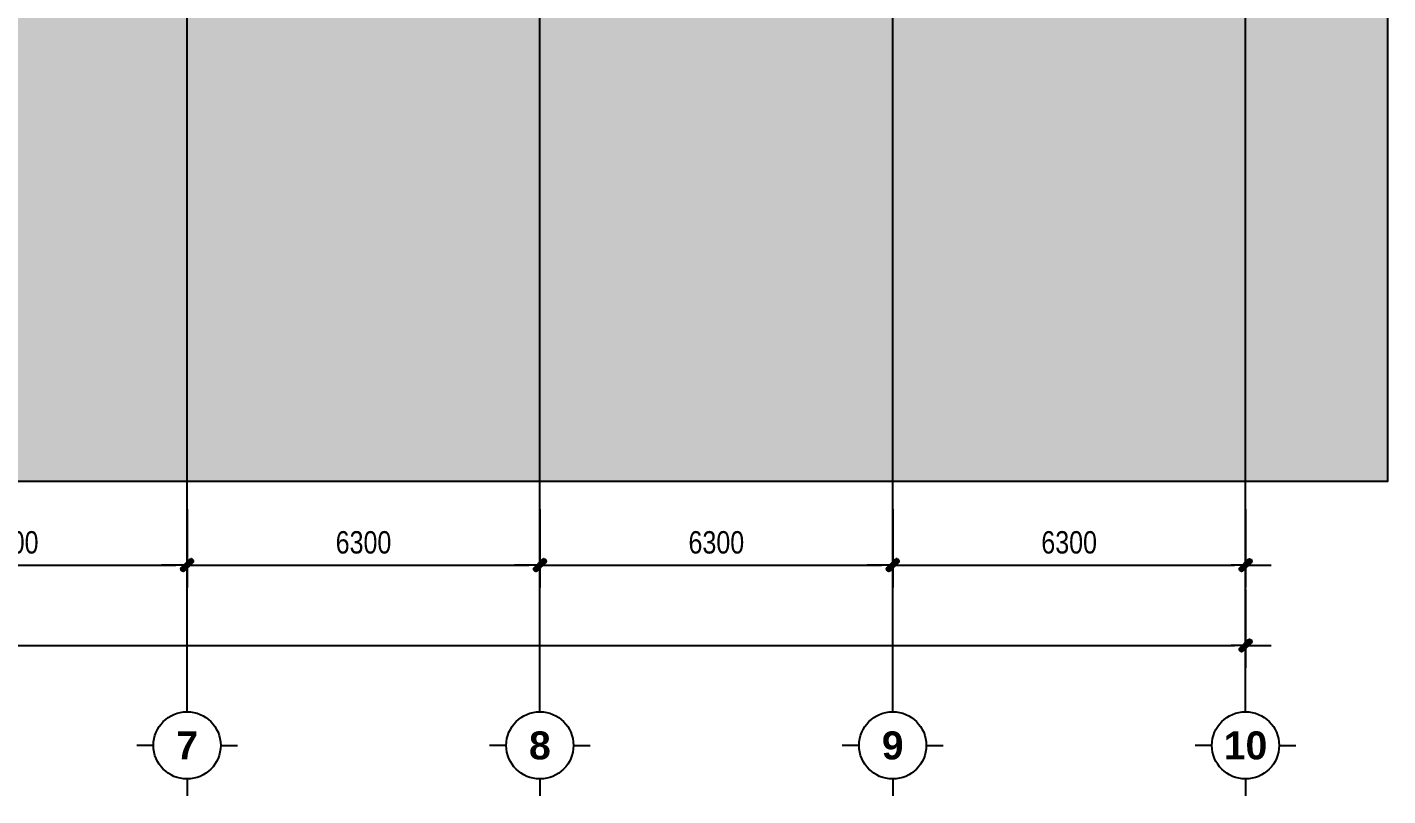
# Model space of a CAD drawing. Header units: millimetres. Extents: x -1030105 to 906887, y -616134 to 1220667.
# Drawn here: x -66644 to -42350, y 490256 to 503985 of the extents above; entities that cross this region are included whole.
import ezdxf
from ezdxf.enums import TextEntityAlignment as Align

# ---------------------------------------------------------------- set-up
doc = ezdxf.new("R2010")
doc.units = ezdxf.units.MM
doc.header["$MEASUREMENT"] = 0
doc.linetypes.add('CENTER', pattern=[2, 1.25, -0.25, 0.25, -0.25])
doc.layers.get('Defpoints').update_dxf_attribs({"color": 1})
doc.layers.add('KTCQ CẢNH QUAN', color=192, linetype='Continuous')
doc.styles.add('Arial_Bold', font='arialbd.ttf')
doc.styles.add('Dim', font='arial.ttf', dxfattribs={"width": 0.8})
doc.dimstyles.new('DIM1-200', dxfattribs={"dimscale": 200, "dimtxt": 2, "dimasz": 1, "dimexe": 2, "dimexo": 2, "dimgap": 1, "dimtad": 1, "dimdec": 0, "dimzin": 0, "dimdsep": 46, "dimtxsty": 'Dim', "dimblk1": 'TICK', "dimblk2": 'TICK', "dimsah": 1, "dimcen": 0.5, "dimclrd": 256, "dimclre": 256, "dimclrt": 3, "dimadec": 0, "dimazin": 0, "dimtfac": 1, "dimtdec": 0, "dimtix": 1, "dimtmove": 2, "dimatfit": 3, "dimldrblk": 'TICK', "dimfxl": 5, "dimfxlon": 1, "dimtolj": 1, "dimtzin": 0, "dimarcsym": 1})

# ---------------------------------------------------------------- blocks, each defined once
blk = doc.blocks.new('*X1434')
at = {"color": 0}
for p, q in [((0.5, 0), (1.06, 0)), ((0.5, -0.23), (0.5, 0)), ((0.56, -0.29), (0.56, 0.07)), ((0.56, 0.06), (1.12, 0.06)), ((0.62, -0.31), (0.62, 0.13)), ((0.62, 0.12), (1.13, 0.12)), ((0.68, 0.19), (1.06, 0.19)), ((0.69, -0.31), (0.69, 0.19)), ((0.74, 0.25), (1, 0.25)), ((0.75, -0.29), (0.75, 0.26)), ((0.81, -0.25), (0.81, 0.32)), ((0.81, 0.31), (0.94, 0.31)), ((0.87, 0.38), (0.88, 0.38)), ((0.88, 0.38), (1.43, 0.38)), ((0.88, -0.18), (0.88, 0.38)), ((0.88, 0.38), (0.88, 0.38)), ((0.93, 0.44), (1.5, 0.44)), ((0.94, 0.31), (0.94, 0.44)), ((0.94, 0.31), (1.37, 0.31)), ((0.94, -0.12), (0.94, 0.31)), ((0.99, 0.5), (1.54, 0.5)), ((1, 0.25), (1, 0.51)), ((1, 0.25), (1.31, 0.25)), ((1, -0.06), (1, 0.25)), ((1.06, 0.19), (1.06, 0.57)), ((1.06, 0.56), (1.56, 0.56)), ((1.06, 0.19), (1.25, 0.19)), ((1.06, 0), (1.06, 0.19)), ((1.12, 0.13), (1.12, 0.63)), ((1.12, 0.62), (1.56, 0.62)), ((1.12, 0.07), (1.12, 0.13)), ((1.13, 0.12), (1.18, 0.12)), ((1.18, 0.69), (1.54, 0.69)), ((1.19, 0.13), (1.19, 0.69)), ((1.25, 0.75), (1.48, 0.75)), ((1.25, 0.19), (1.25, 0.75)), ((1.31, 0.25), (1.31, 0.78)), ((1.38, 0.32), (1.38, 0.79)), ((1.44, 0.38), (1.44, 0.78)), ((1.5, 0.44), (1.5, 0.74)), ((1.56, 0.55), (1.56, 0.62)), ((0.46, -0.12), (0.93, -0.12)), ((0.47, -0.06), (1, -0.06)), ((0.48, -0.19), (0.87, -0.19)), ((0.51, -0.25), (0.81, -0.25)), ((0.63, -0.31), (0.69, -0.31))]:
    blk.add_line(p, q, dxfattribs=at)
blk = doc.blocks.new('TICK')
for p, q in [((-0.28, 0), (-1.28, 0)), ((0.28, 0), (2.28, 0))]:
    blk.add_line(p, q)
at = {"color": 5}
blk.add_lwpolyline([(-0.21, -0.49, -1), (-0.49, -0.21), (0.21, 0.49, -1), (0.49, 0.21)], format="xyb", close=True, dxfattribs=at)
blk.add_blockref('*X1434', (-1.01, -0.24), dxfattribs=at)
blk = doc.blocks.new('*D1471')
at = {"lineweight": -2, "transparency": 16777216}
for p, q in [((31500, -11218), (31500, -9818)), ((37800, -11218), (37800, -9818)), ((31700, -10218), (37600, -10218))]:
    blk.add_line(p, q, dxfattribs=at)
at = {"layer": 'Defpoints', "color": 0, "transparency": 16777216}
for p in [(37800, -10218), (31500, -12538), (37800, -12538)]:
    blk.add_point(p, dxfattribs=at)
at = {"lineweight": -2, "transparency": 16777216, "xscale": 200, "yscale": 200, "zscale": 200, "rotation": 180}
blk.add_blockref('TICK', (31500, -10218), dxfattribs=at)
at = {"lineweight": -2, "transparency": 16777216, "xscale": 200, "yscale": 200, "zscale": 200}
blk.add_blockref('TICK', (37800, -10218), dxfattribs=at)
at = {"color": 3, "transparency": 16777216, "insert": (34650, -9814), "char_height": 400, "attachment_point": 5, "style": 'Dim'}
blk.add_mtext('\\A1;6300', dxfattribs=at)
blk = doc.blocks.new('*D1472')
at = {"lineweight": -2, "transparency": 16777216}
for p, q in [((37800, -9218), (37800, -10618)), ((44100, -9218), (44100, -10618)), ((38000, -10218), (43900, -10218))]:
    blk.add_line(p, q, dxfattribs=at)
at = {"layer": 'Defpoints', "color": 0, "transparency": 16777216}
for p in [(37800, -8718), (44100, -8718), (44100, -10218)]:
    blk.add_point(p, dxfattribs=at)
at = {"lineweight": -2, "transparency": 16777216, "xscale": 200, "yscale": 200, "zscale": 200, "rotation": 180}
blk.add_blockref('TICK', (37800, -10218), dxfattribs=at)
at = {"lineweight": -2, "transparency": 16777216, "xscale": 200, "yscale": 200, "zscale": 200}
blk.add_blockref('TICK', (44100, -10218), dxfattribs=at)
at = {"color": 3, "transparency": 16777216, "insert": (40950, -9814), "char_height": 400, "attachment_point": 5, "style": 'Dim'}
blk.add_mtext('\\A1;6300', dxfattribs=at)
blk = doc.blocks.new('*D1473')
at = {"lineweight": -2, "transparency": 16777216}
for p, q in [((0, -10653), (0, -12053)), ((56700, -10653), (56700, -12053)), ((200, -11653), (56500, -11653))]:
    blk.add_line(p, q, dxfattribs=at)
at = {"layer": 'Defpoints', "color": 0, "transparency": 16777216}
for p in [(0, -8718), (56700, -8718), (56700, -11653)]:
    blk.add_point(p, dxfattribs=at)
at = {"lineweight": -2, "transparency": 16777216, "xscale": 200, "yscale": 200, "zscale": 200, "rotation": 180}
blk.add_blockref('TICK', (0, -11653), dxfattribs=at)
at = {"lineweight": -2, "transparency": 16777216, "xscale": 200, "yscale": 200, "zscale": 200}
blk.add_blockref('TICK', (56700, -11653), dxfattribs=at)
at = {"color": 3, "transparency": 16777216, "insert": (28350, -11249), "char_height": 400, "attachment_point": 5, "style": 'Dim'}
blk.add_mtext('\\A1;56700', dxfattribs=at)
blk = doc.blocks.new('*D1484')
at = {"lineweight": -2, "transparency": 16777216}
for p, q in [((44100, -9218), (44100, -10618)), ((50400, -9218), (50400, -10618)), ((44300, -10218), (50200, -10218))]:
    blk.add_line(p, q, dxfattribs=at)
at = {"layer": 'Defpoints', "color": 0, "transparency": 16777216}
for p in [(44100, -8718), (50400, -8718), (50400, -10218)]:
    blk.add_point(p, dxfattribs=at)
at = {"lineweight": -2, "transparency": 16777216, "xscale": 200, "yscale": 200, "zscale": 200, "rotation": 180}
blk.add_blockref('TICK', (44100, -10218), dxfattribs=at)
at = {"lineweight": -2, "transparency": 16777216, "xscale": 200, "yscale": 200, "zscale": 200}
blk.add_blockref('TICK', (50400, -10218), dxfattribs=at)
at = {"color": 3, "transparency": 16777216, "insert": (47250, -9814), "char_height": 400, "attachment_point": 5, "style": 'Dim'}
blk.add_mtext('\\A1;6300', dxfattribs=at)
blk = doc.blocks.new('*D1485')
at = {"lineweight": -2, "transparency": 16777216}
for p, q in [((50400, -9218), (50400, -10618)), ((56700, -9218), (56700, -10618)), ((50600, -10218), (56500, -10218))]:
    blk.add_line(p, q, dxfattribs=at)
at = {"layer": 'Defpoints', "color": 0, "transparency": 16777216}
for p in [(50400, -8718), (56700, -8718), (56700, -10218)]:
    blk.add_point(p, dxfattribs=at)
at = {"lineweight": -2, "transparency": 16777216, "xscale": 200, "yscale": 200, "zscale": 200, "rotation": 180}
blk.add_blockref('TICK', (50400, -10218), dxfattribs=at)
at = {"lineweight": -2, "transparency": 16777216, "xscale": 200, "yscale": 200, "zscale": 200}
blk.add_blockref('TICK', (56700, -10218), dxfattribs=at)
at = {"color": 3, "transparency": 16777216, "insert": (53550, -9814), "char_height": 400, "attachment_point": 5, "style": 'Dim'}
blk.add_mtext('\\A1;6300', dxfattribs=at)
blk = doc.blocks.new('*U1487')
at = {"color": 8, "linetype": 'CENTER', "ltscale": 500}
blk.add_line((-6401.95, 7821.12), (-6401.95, 8224.9), dxfattribs=at)
for p, q in [((-6401.95, 7814.82), (-6401.95, 7821.12)), ((-6404.95, 7811.82), (-6406.45, 7811.82)), ((-6398.95, 7811.82), (-6397.45, 7811.82)), ((-6401.95, 7808.82), (-6401.95, 7807.32))]:
    blk.add_line(p, q)
blk.add_circle((-6401.95, 7811.82), 3)
at = {"style": 'Arial_Bold'}
blk.add_attdef('TRUC', text='', height=2.5, dxfattribs=at).set_placement((-6401.95, 7811.82), align=Align.MIDDLE_CENTER)
blk = doc.blocks.new('TRỤC')
at = {"color": 0, "xscale": 199.9999999999901, "yscale": 199.9999999999901, "zscale": 199.9999999999901}
for p, values in [((1318189.6, -1575802.3), {'TRUC': '7'}), ((1324489.6, -1575802.3), {'TRUC': '8'}), ((1330789.6, -1575802.3), {'TRUC': '9'}), ((1337089.6, -1575802.3), {'TRUC': '10'})]:
    blk.add_blockref('*U1487', p, dxfattribs=at).add_auto_attribs(values)
at = {"color": 0}
for base, p1, p2, picture, middle in [((56700, -11653.3), (0, -8718.3), (56700, -8718.3), '*D1473', (28350, -11249.1)), ((44100, -10218.3), (37800, -8718.3), (44100, -8718.3), '*D1472', (40950, -9813.9)), ((50400, -10218.3), (44100, -8718.3), (50400, -8718.3), '*D1484', (47250, -9813.9)), ((56700, -10218.3), (50400, -8718.3), (56700, -8718.3), '*D1485', (53550, -9813.9)), ((37800, -10218.3), (31500, -12538.4), (37800, -12538.4), '*D1471', (34650, -9813.9))]:
    dim = blk.add_linear_dim(base=base, p1=p1, p2=p2, dimstyle='DIM1-200', dxfattribs=at)
    dim.commit()
    dim.dimension.update_dxf_attribs({"geometry": picture, "text_midpoint": middle})
blk = doc.blocks.new('KIẾN TRÚC')
h = blk.add_hatch(color=9)
h.dxf.hatch_style = 1
edge = h.paths.add_edge_path(flags=16)
edge.add_line((62282, 27412), (55233, 27412))
edge.add_arc((32546, 30717), 22927, 284.537, 351.7126, ccw=False)
edge.add_line((38300, 8524), (13218, 8524))
edge.add_arc((23753, 24111), 18814, 227.7677, 235.9443, ccw=False)
edge.add_arc((7789, 12733), 4187, 236.059, 322.4361, ccw=False)
edge.add_arc((13874, 18503), 12505, 190.8327, 227.6606, ccw=False)
edge.add_arc((25478, 20792), 24333, 180.6832, 190.9911, ccw=False)
edge.add_arc((3283, 20557), 2137, 101.0808, 181.4794, ccw=False)
edge.add_line((2872, 22654), (4986, 23013))
edge.add_arc((28040, 24288), 23089, 153.2014, 183.1663, ccw=False)
edge.add_arc((10232, 40545), 6483, 182.8401, 244.3963, ccw=False)
edge.add_arc((-6425, 39971), 10185, 1.4208, 26.707)
edge.add_arc((10591, 49414), 9293, 144.7133, 211.5755, ccw=False)
edge.add_arc((-12326, 64090), 17936, 328.7375, 356.19)
edge.add_arc((16735, 62309), 11181, 84.1244, 176.9762, ccw=False)
edge.add_arc((20709, 99753), 26473, 263.8654, 288.487)
edge.add_arc((35667, 54480), 21207, 73.3511, 108.0302, ccw=False)
edge.add_arc((44765, 84516), 10177, 252.7259, 285.713)
edge.add_arc((49659, 68416), 6656, 49.4995, 108.7311, ccw=False)
edge.add_arc((48035, 66010), 9546, -2.3288, 51.4676, ccw=False)
edge.add_line((57573, 65622), (49484, 65624))
edge.add_line((49484, 65624), (62282, 65624))
edge.add_line((62282, 65624), (62282, 27412))
h.paths.add_polyline_path([(0, 77896), (64429, 77896), (64429, -1), (-2, 1)])
at = {"layer": 'KTCQ CẢNH QUAN'}
blk.add_lwpolyline([(64429, 77896), (0, 77896), (0, 0), (64429, 0)], close=True, dxfattribs=at)
at = {"color": 3}
blk.add_blockref('TRỤC', (5189, 8718), dxfattribs=at)

msp = doc.modelspace()

# ---------------------------------------------------------------- block references
at = {"color": 3}
msp.add_blockref('KIẾN TRÚC', (-106778.5, 495876.5), dxfattribs=at)

doc.saveas('drawing.dxf')
